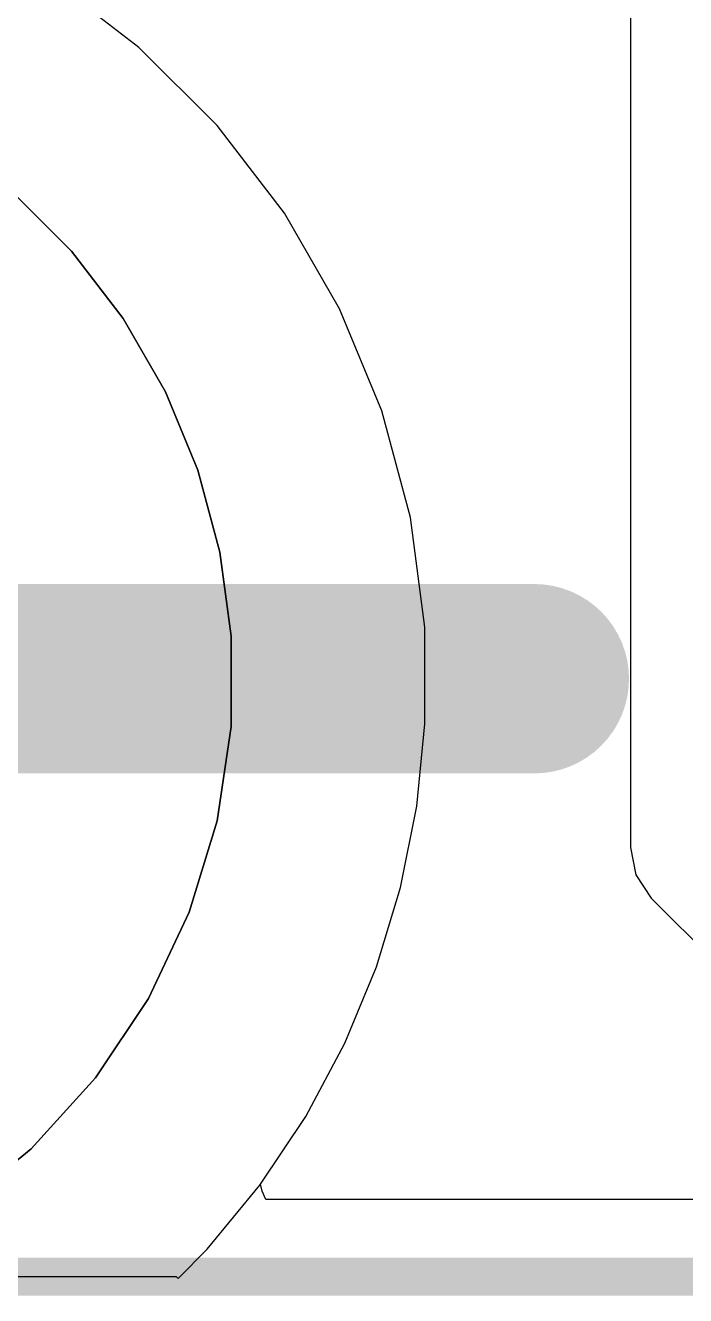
# Model space of a CAD drawing. Header units: inches. Extents: x 0 to 198, y 0 to 199.
# Drawn here: x 0.2744 to 0.4487, y -0.005 to 0.3303 of the extents above; entities that cross this region are included whole.
import ezdxf

# ---------------------------------------------------------------- set-up
doc = ezdxf.new("R2010")
doc.units = ezdxf.units.IN
doc.header["$MEASUREMENT"] = 0
for name, color, linetype in [('Board Outline', 216, 'Continuous'), ('Bottom Layer', 5, 'Continuous'), ('Bottom Solder', 6, 'Continuous'), ('Layer 1', 16, 'Continuous'), ('Layer 2', 76, 'Continuous'), ('Multi-Layer', 9, 'Continuous'), ('Top Layer', 1, 'Continuous'), ('Top Solder', 216, 'Continuous')]:
    doc.layers.add(name, color=color, linetype=linetype)

msp = doc.modelspace()

# ---------------------------------------------------------------- linework, layer by layer
at = {"layer": 'Board Outline'}
msp.add_lwpolyline([(0, 0, 0.01, 0.01, 0), (6.29921, 0, 0.01, 0.01, 0)], format="xyseb", dxfattribs=at)
at = {"layer": 'Bottom Layer'}
for p, q in [((0.43414, 0.67939), (0.43414, 0.11327)), ((0.3044, 0.32453), (0.28125, 0.34229)), ((0.32502, 0.3039), (0.3044, 0.32453)), ((0.34278, 0.28076), (0.32502, 0.3039)), ((0.28658, 0.27074), (0.27074, 0.28658)), ((0.35737, 0.2555), (0.34278, 0.28076)), ((0.30021, 0.25297), (0.28658, 0.27074)), ((0.36853, 0.22855), (0.35737, 0.2555)), ((0.31141, 0.23358), (0.30021, 0.25297)), ((0.31998, 0.21289), (0.31141, 0.23358)), ((0.37608, 0.20037), (0.36853, 0.22855)), ((0.32578, 0.19125), (0.31998, 0.21289)), ((0.37989, 0.17145), (0.37608, 0.20037)), ((0.3287, 0.16905), (0.32578, 0.19125)), ((0.37989, 0.15686), (0.37989, 0.17145)), ((0.3287, 0.15785), (0.3287, 0.16905)), ((0.3287, 0.14525), (0.3287, 0.15785)), ((0.37989, 0.14593), (0.37989, 0.15686)), ((0.37989, 0.15686), (0.37989, 0.15686)), ((0.325, 0.12031), (0.3287, 0.14525)), ((0.37775, 0.12417), (0.37989, 0.14593)), ((0.37348, 0.10272), (0.37775, 0.12417)), ((0.31769, 0.09619), (0.325, 0.12031)), ((0.43414, 0.11327), (0.43557, 0.10605)), ((0.43557, 0.10605), (0.43966, 0.09993)), ((0.36713, 0.0818), (0.37348, 0.10272)), ((0.43966, 0.09993), (0.47241, 0.06718)), ((0.30691, 0.07341), (0.31769, 0.09619)), ((0.35877, 0.0616), (0.36713, 0.0818)), ((0.29291, 0.05245), (0.30691, 0.07341)), ((0.34846, 0.04232), (0.35877, 0.0616)), ((0.27598, 0.03377), (0.29291, 0.05245)), ((0.33648, 0.02439), (0.34846, 0.04232)), ((0.25649, 0.01778), (0.27598, 0.03377)), ((0.33688, 0.02259), (0.33648, 0.02439)), ((0.33791, 0.02039), (0.33688, 0.02259)), ((1.22, 0.02039), (0.33791, 0.02039))]:
    msp.add_line(p, q, dxfattribs=at)
at = {"layer": 'Bottom Solder'}
for p, q in [((0.28658, 0.27074), (0.27074, 0.28658)), ((0.30021, 0.25297), (0.28658, 0.27074)), ((0.31141, 0.23358), (0.30021, 0.25297)), ((0.31998, 0.21289), (0.31141, 0.23358)), ((0.32578, 0.19125), (0.31998, 0.21289)), ((0.3287, 0.16905), (0.32578, 0.19125)), ((0.3287, 0.15785), (0.3287, 0.16905)), ((0.3287, 0.14525), (0.3287, 0.15785)), ((0.325, 0.12031), (0.3287, 0.14525)), ((0.31769, 0.09619), (0.325, 0.12031)), ((0.30691, 0.07341), (0.31769, 0.09619)), ((0.29291, 0.05245), (0.30691, 0.07341)), ((0.27598, 0.03377), (0.29291, 0.05245)), ((0.25649, 0.01778), (0.27598, 0.03377))]:
    msp.add_line(p, q, dxfattribs=at)
at = {"layer": 'Layer 1'}
for p, q in [((0.3044, 0.32453), (0.28125, 0.34229)), ((0.32502, 0.3039), (0.3044, 0.32453)), ((0.34278, 0.28076), (0.32502, 0.3039)), ((0.35737, 0.2555), (0.34278, 0.28076)), ((0.36853, 0.22855), (0.35737, 0.2555)), ((0.37608, 0.20037), (0.36853, 0.22855)), ((0.37989, 0.17145), (0.37608, 0.20037)), ((0.37989, 0.15686), (0.37989, 0.17145)), ((0.37989, 0.14593), (0.37989, 0.15686)), ((0.37989, 0.15686), (0.37989, 0.15686)), ((0.37775, 0.12417), (0.37989, 0.14593)), ((0.37348, 0.10272), (0.37775, 0.12417)), ((0.36713, 0.0818), (0.37348, 0.10272)), ((0.35877, 0.0616), (0.36713, 0.0818)), ((0.34846, 0.04232), (0.35877, 0.0616)), ((0.33648, 0.02439), (0.34846, 0.04232)), ((0.33688, 0.02259), (0.33648, 0.02439)), ((0.33791, 0.02039), (0.33688, 0.02259)), ((1.22, 0.02039), (0.33791, 0.02039))]:
    msp.add_line(p, q, dxfattribs=at)
msp.add_lwpolyline([(0.24785, 0.15785, 0.05, 0.05, 0), (0.40878, 0.15785, 0.05, 0.05, 0)], format="xyseb", dxfattribs=at)
msp.add_lwpolyline([(0.39628, 0.15785, 0.025, 0.025, 1), (0.42128, 0.15785, 0.025, 0.025, 1)], format="xyseb", close=True, dxfattribs=at)
at = {"layer": 'Layer 2'}
for p, q in [((0.3044, 0.32453), (0.28125, 0.34229)), ((0.32502, 0.3039), (0.3044, 0.32453)), ((0.34278, 0.28076), (0.32502, 0.3039)), ((0.35737, 0.2555), (0.34278, 0.28076)), ((0.36853, 0.22855), (0.35737, 0.2555)), ((0.37608, 0.20037), (0.36853, 0.22855)), ((0.37989, 0.17145), (0.37608, 0.20037)), ((0.37989, 0.15686), (0.37989, 0.17145)), ((0.37989, 0.14593), (0.37989, 0.15686)), ((0.37989, 0.15686), (0.37989, 0.15686)), ((0.37775, 0.12417), (0.37989, 0.14593)), ((0.37348, 0.10272), (0.37775, 0.12417)), ((0.36713, 0.0818), (0.37348, 0.10272)), ((0.35877, 0.0616), (0.36713, 0.0818)), ((0.34846, 0.04232), (0.35877, 0.0616)), ((0.33648, 0.02439), (0.34846, 0.04232)), ((0.33688, 0.02259), (0.33648, 0.02439)), ((0.33791, 0.02039), (0.33688, 0.02259)), ((1.22, 0.02039), (0.33791, 0.02039))]:
    msp.add_line(p, q, dxfattribs=at)
at = {"layer": 'Multi-Layer'}
for p, q in [((0.3044, 0.32453), (0.28125, 0.34229)), ((0.32502, 0.3039), (0.3044, 0.32453)), ((0.34278, 0.28076), (0.32502, 0.3039)), ((0.35737, 0.2555), (0.34278, 0.28076)), ((0.36853, 0.22855), (0.35737, 0.2555)), ((0.37608, 0.20037), (0.36853, 0.22855)), ((0.37989, 0.17145), (0.37608, 0.20037)), ((0.37989, 0.15686), (0.37989, 0.17145)), ((0.37989, 0.14593), (0.37989, 0.15686)), ((0.37989, 0.15686), (0.37989, 0.15686)), ((0.37775, 0.12417), (0.37989, 0.14593)), ((0.37348, 0.10272), (0.37775, 0.12417)), ((0.36713, 0.0818), (0.37348, 0.10272)), ((0.35877, 0.0616), (0.36713, 0.0818)), ((0.34846, 0.04232), (0.35877, 0.0616)), ((0.33631, 0.02414), (0.34846, 0.04232)), ((0.32244, 0.00724), (0.33631, 0.02414)), ((0.31471, -0.00049), (0.32244, 0.00724)), ((0, 0), (0.31422, 0)), ((0.31422, 0), (0.31471, -0.00049))]:
    msp.add_line(p, q, dxfattribs=at)
at = {"layer": 'Top Layer'}
for p, q in [((0.3044, 0.32453), (0.28125, 0.34229)), ((0.32502, 0.3039), (0.3044, 0.32453)), ((0.34278, 0.28076), (0.32502, 0.3039)), ((0.28658, 0.27074), (0.27074, 0.28658)), ((0.35737, 0.2555), (0.34278, 0.28076)), ((0.30021, 0.25297), (0.28658, 0.27074)), ((0.36853, 0.22855), (0.35737, 0.2555)), ((0.31141, 0.23358), (0.30021, 0.25297)), ((0.31998, 0.21289), (0.31141, 0.23358)), ((0.37608, 0.20037), (0.36853, 0.22855)), ((0.32578, 0.19125), (0.31998, 0.21289)), ((0.37989, 0.17145), (0.37608, 0.20037)), ((0.3287, 0.16905), (0.32578, 0.19125)), ((0.37989, 0.15686), (0.37989, 0.17145)), ((0.3287, 0.15785), (0.3287, 0.16905)), ((0.3287, 0.14525), (0.3287, 0.15785)), ((0.37989, 0.14593), (0.37989, 0.15686)), ((0.37989, 0.15686), (0.37989, 0.15686)), ((0.325, 0.12031), (0.3287, 0.14525)), ((0.37775, 0.12417), (0.37989, 0.14593)), ((0.37348, 0.10272), (0.37775, 0.12417)), ((0.31769, 0.09619), (0.325, 0.12031)), ((0.36713, 0.0818), (0.37348, 0.10272)), ((0.30691, 0.07341), (0.31769, 0.09619)), ((0.35877, 0.0616), (0.36713, 0.0818)), ((0.29291, 0.05245), (0.30691, 0.07341)), ((0.34846, 0.04232), (0.35877, 0.0616)), ((0.27598, 0.03377), (0.29291, 0.05245)), ((0.33648, 0.02439), (0.34846, 0.04232)), ((0.25649, 0.01778), (0.27598, 0.03377)), ((0.33688, 0.02259), (0.33648, 0.02439)), ((0.33791, 0.02039), (0.33688, 0.02259)), ((1.22, 0.02039), (0.33791, 0.02039))]:
    msp.add_line(p, q, dxfattribs=at)
at = {"layer": 'Top Solder'}
for p, q in [((0.27074, 0.28658), (0.28658, 0.27074)), ((0.28658, 0.27074), (0.30021, 0.25297)), ((0.30021, 0.25297), (0.31141, 0.23358)), ((0.31141, 0.23358), (0.31998, 0.21289)), ((0.31998, 0.21289), (0.32578, 0.19125)), ((0.32578, 0.19125), (0.3287, 0.16905)), ((0.3287, 0.16905), (0.3287, 0.15785)), ((0.3287, 0.15785), (0.3287, 0.14525)), ((0.3287, 0.14525), (0.325, 0.12031)), ((0.325, 0.12031), (0.31769, 0.09619)), ((0.31769, 0.09619), (0.30691, 0.07341)), ((0.30691, 0.07341), (0.29291, 0.05245)), ((0.29291, 0.05245), (0.27598, 0.03377)), ((0.27598, 0.03377), (0.25649, 0.01778))]:
    msp.add_line(p, q, dxfattribs=at)

doc.saveas('drawing.dxf')
